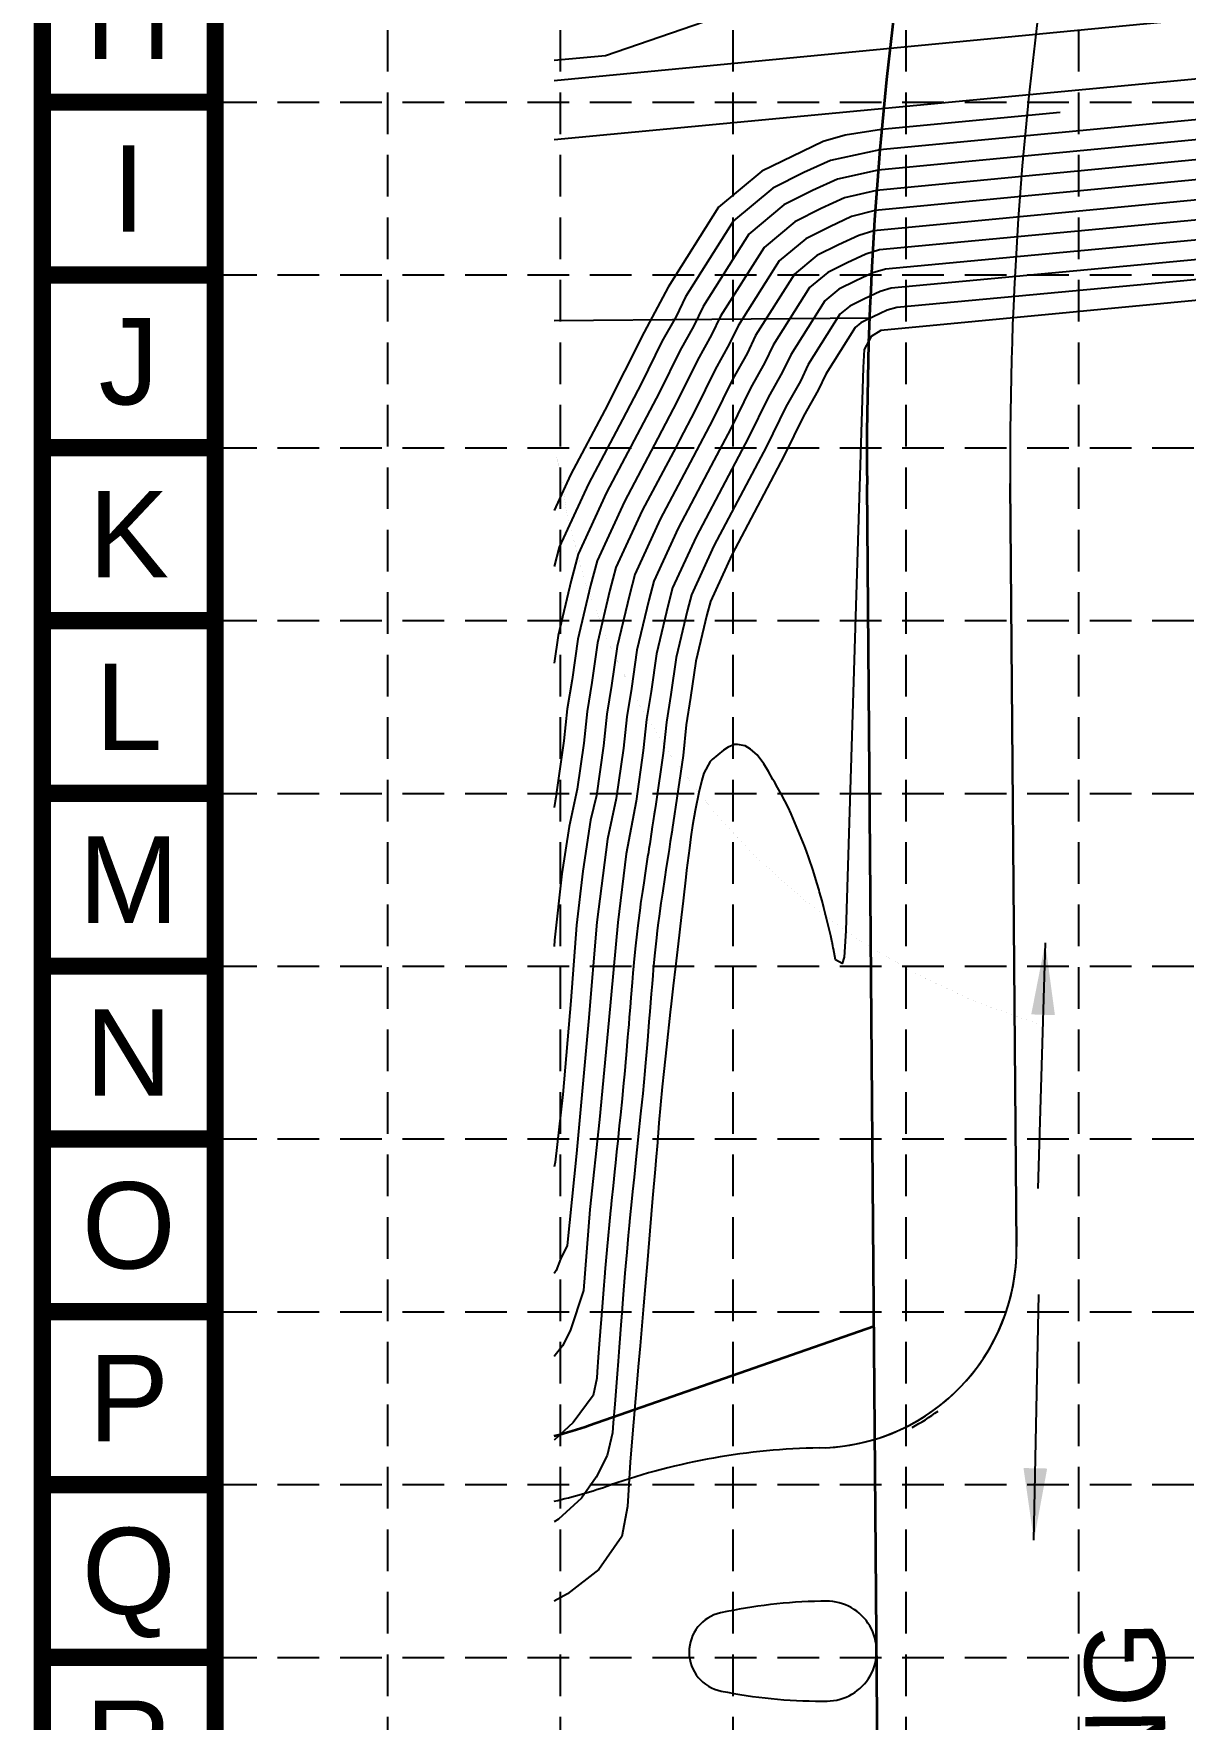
# Model space of a CAD drawing. Header units: inches. Extents: x 2387375 to 2389038, y 7083851 to 7084891.
# Drawn here: x 2387375.4 to 2387548.2, y 7084413.3 to 7084666.2 of the extents above; entities that cross this region are included whole.
import ezdxf
from ezdxf.enums import TextEntityAlignment as Align

# ---------------------------------------------------------------- set-up
doc = ezdxf.new("R2010")
doc.units = ezdxf.units.IN
doc.header["$MEASUREMENT"] = 0
doc.linetypes.add('HIDDEN', pattern=[0.375, 0.25, -0.125])
for name, color, linetype in [('add_topo$0$BNDYTXT', 5, 'Continuous'), ('add_topo$0$CURB', 4, 'Continuous'), ('add_topo$0$ROW-34', 6, 'Continuous'), ('add_topo$0$ROW-47', 7, 'Continuous'), ('BASE', 7, 'Continuous'), ('CDAR1$0$DA-FLOW', 6, 'Continuous'), ('CSTR1$0$CST-PA-EXST', 252, 'Continuous'), ('CSTR1$0$HATCH', 252, 'Continuous'), ('GRID', 254, 'HIDDEN'), ('JCTR1$0$FLOOD_REV', 7, 'Continuous'), ('JCTR1$0$TP-CT-MAJR', 251, 'Continuous'), ('JCTR1$0$TP-CT-MINR', 253, 'Continuous')]:
    doc.layers.add(name, color=color, linetype=linetype)
doc.layers.add('CRWR1$0$CRW-EX-ROW', color=22, linetype='Continuous', lineweight=35)
doc.styles.add('CDAR1$0$STANDARD', font='txt')
doc.styles.get("Standard").update_dxf_attribs({"font": 'ARIAL.TTF'})
doc.dimstyles.new('CDAR1$0$STANDARD', dxfattribs={"dimtxt": 0.18, "dimasz": 0.18, "dimexe": 0.18, "dimexo": 0.0625, "dimgap": 0.09, "dimtad": 0, "dimtih": 1, "dimtoh": 1, "dimdec": 4, "dimzin": 0, "dimdsep": 46, "dimtxsty": 'CDAR1$0$STANDARD', "dimcen": 0.09, "dimadec": 0, "dimazin": 0, "dimtfac": 1, "dimtdec": 4, "dimtofl": 0, "dimtmove": 0, "dimatfit": 3, "dimfxl": 0, "dimtolj": 1, "dimtzin": 0, "dimarcsym": 0})

msp = doc.modelspace()

# ---------------------------------------------------------------- linework, layer by layer
at = {"layer": 'add_topo$0$CURB', "color": 7, "linetype": 'Continuous'}
msp.add_line((2387522.88, 7084484.24), (2387521.94, 7084598.73), dxfattribs=at)
for centre, radius, start, end in [((2388040.42, 7084603.01), 518.5, 161.7485, 180.472), ((2387492.88, 7084483.99), 30, 270.8591, 0.472), ((2387494.83, 7084354), 100, 90.8591, 109.2098), ((2387435.61, 7084523.98), 80, 282.9146, 289.2098), ((2387479.74, 7084423.38), 6, 102.2694, 258.6728), ((2387494.83, 7084354), 77, 90.9746, 102.2694), ((2387494.83, 7084354), 77, 90.3815, 90.9746), ((2387494.38, 7084423.5), 7.5, 270.3729, 90.4708), ((2387494.38, 7084423.5), 7.5, 270.3729, 90.4708), ((2387493.69, 7084493), 77, 258.6728, 269.9678), ((2387493.69, 7084493), 77, 269.9678, 270.5511)]:
    msp.add_arc(centre, radius, start, end, dxfattribs=at)
at = {"layer": 'add_topo$0$ROW-34', "color": 7, "linetype": 'Continuous'}
msp.add_line((2387453.49, 7084623.17), (2387500.81, 7084623.56), dxfattribs=at)
msp.add_arc((2388040.42, 7084603.01), 540, 162.4992, 177.8184, dxfattribs=at)
at = {"layer": 'add_topo$0$ROW-47', "color": 7, "linetype": 'Continuous'}
for p, q in [((2387501.48, 7084472.28), (2387500.44, 7084598.56)), ((2387458.8, 7084457.41), (2387501.48, 7084472.28))]:
    msp.add_line(p, q, dxfattribs=at)
for centre, radius, start, end in [((2388040.42, 7084603.01), 540, 177.8184, 180.472), ((2387435.61, 7084523.98), 70.5, 284.6915, 289.2098)]:
    msp.add_arc(centre, radius, start, end, dxfattribs=at)
at = {"layer": 'BASE', "const_width": 2.59}
for points in [[(2387376.68, 7083852.09), (2389036.25, 7083852.09), (2389036.25, 7084889.32), (2387376.68, 7084889.32)], [(2387402.61, 7083878.02), (2389010.32, 7083878.02), (2389010.32, 7084863.39), (2387402.61, 7084863.39)]]:
    msp.add_lwpolyline(points, close=True, dxfattribs=at)
for points in [[(2387402.61, 7084655.94), (2387376.68, 7084655.94)], [(2387402.61, 7084630.01), (2387376.68, 7084630.01)], [(2387402.61, 7084604.08), (2387402.61, 7084630.01)], [(2387402.61, 7084604.08), (2387376.68, 7084604.08)], [(2387402.61, 7084578.15), (2387376.68, 7084578.15)], [(2387402.61, 7084552.22), (2387376.68, 7084552.22)], [(2387402.61, 7084526.29), (2387376.68, 7084526.29)], [(2387402.61, 7084500.36), (2387376.68, 7084500.36)], [(2387402.61, 7084474.43), (2387376.68, 7084474.43)], [(2387402.61, 7084448.5), (2387376.68, 7084448.5)], [(2387402.61, 7084422.57), (2387376.68, 7084422.57)]]:
    msp.add_lwpolyline(points, dxfattribs=at)
at = {"layer": 'CRWR1$0$CRW-EX-ROW', "color": 7}
for p, q in [((2387503.69, 7084203.57), (2387500.44, 7084598.56)), ((2387458.8, 7084457.41), (2387501.48, 7084472.28))]:
    msp.add_line(p, q, dxfattribs=at)
for centre, radius, start, end in [((2388040.42, 7084603.01), 540, 162.4992, 180.472), ((2387435.61, 7084523.98), 70.5, 284.6915, 289.2098)]:
    msp.add_arc(centre, radius, start, end, dxfattribs=at)
at = {"layer": 'CSTR1$0$CST-PA-EXST', "linetype": 'Continuous'}
msp.add_line((2387521.94, 7084598.73), (2387522.88, 7084484.24), dxfattribs=at)
for centre, radius, start, end in [((2387492.88, 7084483.99), 30, 272.4207, 0.472), ((2387479.74, 7084423.38), 6, 102.2694, 258.6728), ((2387494.83, 7084354), 77, 90.9746, 102.2694), ((2387494.38, 7084423.5), 7.5, 270.3729, 90.4708), ((2387493.69, 7084493), 77, 258.6728, 269.9678)]:
    msp.add_arc(centre, radius, start, end, dxfattribs=at)
at = {"layer": 'CSTR1$0$HATCH'}
msp.add_arc((2387493.21, 7084483.62), 30, 297.798, 306.582, dxfattribs=at)
at = {"layer": 'GRID', "color": 252, "linetype": 'HIDDEN', "ltscale": 25}
for p, q in [((2387428.45, 7084863.64), (2387428.45, 7083955.7)), ((2387454.38, 7084863.64), (2387454.38, 7083955.7)), ((2387480.31, 7084863.64), (2387480.31, 7083955.7)), ((2387506.24, 7084863.64), (2387506.24, 7083955.7)), ((2387532.17, 7084863.64), (2387532.17, 7083955.7)), ((2387402.61, 7084655.94), (2389010.32, 7084655.94)), ((2387402.61, 7084630.01), (2389010.32, 7084630.01)), ((2387402.61, 7084604.08), (2389010.32, 7084604.08)), ((2387402.61, 7084578.15), (2389010.32, 7084578.15)), ((2387402.61, 7084552.22), (2389010.32, 7084552.22)), ((2387402.61, 7084526.29), (2389010.32, 7084526.29)), ((2387402.61, 7084500.36), (2389010.32, 7084500.36)), ((2387402.61, 7084474.43), (2389010.32, 7084474.43)), ((2387402.61, 7084448.5), (2389010.32, 7084448.5)), ((2387402.61, 7084422.57), (2389010.32, 7084422.57))]:
    msp.add_line(p, q, dxfattribs=at)
at = {"layer": 'JCTR1$0$FLOOD_REV', "const_width": 0.00375}
msp.add_lwpolyline([(2387453.49, 7084604.13, -0.045876), (2387455.34, 7084594.27)], format="xyb", dxfattribs=at)
at = {"layer": 'JCTR1$0$FLOOD_REV', "const_width": 0.00375, "flags": 128}
msp.add_lwpolyline([(2387455.34, 7084594.27, 0.299159), (2387535.64, 7084515.25)], format="xyb", dxfattribs=at)
at = {"layer": 'JCTR1$0$TP-CT-MAJR', "color": 35}
for points, elevation in [([(2387453.49, 7084706.37), (2387456.97, 7084706.71), (2387529.17, 7084696.54), (2387530.06, 7084686.58), (2387461.17, 7084662.91), (2387453.49, 7084662.17)], 595), ([(2387529.41, 7084654.37), (2387502.63, 7084651.81), (2387497.15, 7084651), (2387493.87, 7084650.01), (2387484.67, 7084645.57), (2387478.13, 7084640.16), (2387470.57, 7084628.19), (2387467.01, 7084621.4), (2387461.09, 7084609.7), (2387455.95, 7084600.01), (2387453.49, 7084594.66)], 600), ([(2387551.62, 7084641.43), (2387501.47, 7084636.63), (2387499.2, 7084635.95), (2387496.17, 7084634.55), (2387492.91, 7084632.92), (2387489.54, 7084630.12), (2387483.72, 7084620.92), (2387482.44, 7084618.24), (2387480.29, 7084614.42), (2387477.31, 7084608.34), (2387474.36, 7084602.7), (2387469.4, 7084593.35), (2387465.59, 7084585.08), (2387464.77, 7084581.96), (2387462.93, 7084574.26), (2387462.11, 7084568.41), (2387461.39, 7084564.11), (2387460.91, 7084559.36), (2387459.83, 7084551.88), (2387458.95, 7084548.2), (2387457.77, 7084540.54), (2387456.82, 7084532.45), (2387455.97, 7084521.06), (2387454.8, 7084507.01), (2387453.64, 7084496.86), (2387453.49, 7084496.19)], 605), ([(2387575.41, 7084628.64), (2387502.5, 7084621.66), (2387501.04, 7084620.76), (2387500.01, 7084618.83), (2387499.88, 7084616.13), (2387497.24, 7084531.61), (2387496.99, 7084527.66), (2387496.73, 7084526.68), (2387495.69, 7084527.22), (2387495.39, 7084528.89), (2387495.36, 7084529.06), (2387495.31, 7084529.34), (2387495.24, 7084529.67), (2387495.21, 7084529.83), (2387494.99, 7084530.82), (2387494.6, 7084532.44), (2387494.37, 7084533.42), (2387494.16, 7084534.25), (2387493.96, 7084535.03), (2387493.68, 7084536.1), (2387493.31, 7084537.41), (2387493.23, 7084537.71), (2387492.92, 7084538.78), (2387492.34, 7084540.66), (2387491.71, 7084542.55), (2387491.36, 7084543.55), (2387491.06, 7084544.36), (2387489.06, 7084549.15), (2387488.58, 7084550.15), (2387487.6, 7084552.05), (2387487.02, 7084553.11), (2387486.59, 7084553.85), (2387486.32, 7084554.32), (2387485.64, 7084555.5), (2387484.97, 7084556.63), (2387483.96, 7084557.99), (2387482.97, 7084558.87), (2387482.14, 7084559.33), (2387480.98, 7084559.57), (2387480.53, 7084559.53), (2387479.61, 7084559.16), (2387478.91, 7084558.71), (2387477.21, 7084557.28), (2387476.9, 7084556.99), (2387475.94, 7084555.26), (2387475.65, 7084554.19), (2387475.21, 7084552.36), (2387474.65, 7084549.63), (2387474.26, 7084547.4), (2387474.01, 7084545.7), (2387473.78, 7084544), (2387473.37, 7084540.67), (2387473.25, 7084539.64), (2387472.85, 7084536.08), (2387472.56, 7084533.59), (2387472.1, 7084529.65), (2387471.9, 7084527.93), (2387471.7, 7084526.24), (2387471.36, 7084523.35), (2387471.04, 7084520.65), (2387470.9, 7084519.4), (2387470.32, 7084514.19), (2387469.93, 7084510.47), (2387469.7, 7084508.16), (2387469.21, 7084502.78), (2387468.97, 7084499.85), (2387468.73, 7084497.11), (2387468.62, 7084495.84), (2387468.25, 7084491.48), (2387467.83, 7084486.55), (2387467.47, 7084482.21), (2387467.13, 7084478.23), (2387466.88, 7084475.3), (2387466.37, 7084469.3), (2387466.1, 7084466.18), (2387465.89, 7084463.7), (2387465.7, 7084461.41), (2387465.4, 7084457.87), (2387465.04, 7084453.7), (2387464.89, 7084451.85), (2387464.5, 7084445.2), (2387463.64, 7084440.68), (2387460.2, 7084435.74), (2387455.47, 7084432.08), (2387453.49, 7084430.99)], 610)]:
    msp.add_lwpolyline(points, dxfattribs=dict(at, elevation=elevation))
at = {"layer": 'JCTR1$0$TP-CT-MINR', "color": 35}
for p, q in [((2387585.6, 7084671.81, 596), (2387453.49, 7084659.16, 596)), ((2387586.45, 7084662.85, 599), (2387453.49, 7084650.26, 599)), ((2387580.37, 7084656.24, 601), (2387502.36, 7084648.77, 601)), ((2387580.05, 7084653.2, 602), (2387502.11, 7084645.73, 602)), ((2387579.87, 7084650.17, 603), (2387501.88, 7084642.7, 603)), ((2387494.94, 7084647.2, 601), (2387490.97, 7084645.37, 601)), ((2387502.36, 7084648.77, 601), (2387494.94, 7084647.2, 601)), ((2387579.96, 7084647.16, 604), (2387501.67, 7084639.66, 604)), ((2387490.97, 7084645.37, 601), (2387486.32, 7084643.04, 601)), ((2387496, 7084644.38, 602), (2387492.27, 7084642.66, 602)), ((2387502.11, 7084645.73, 602), (2387496, 7084644.38, 602)), ((2387486.32, 7084643.04, 601), (2387480.41, 7084638.15, 601)), ((2387492.27, 7084642.66, 602), (2387487.96, 7084640.51, 602)), ((2387501.88, 7084642.7, 603), (2387497.07, 7084641.57, 603)), ((2387487.96, 7084640.51, 602), (2387482.69, 7084636.14, 602)), ((2387493.57, 7084639.96, 603), (2387489.61, 7084637.98, 603)), ((2387497.07, 7084641.57, 603), (2387493.57, 7084639.96, 603)), ((2387501.67, 7084639.66, 604), (2387498.13, 7084638.76, 604)), ((2387578.82, 7084641.02, 606), (2387502.33, 7084633.76, 606)), ((2387480.41, 7084638.15, 601), (2387473.2, 7084626.73, 601)), ((2387489.61, 7084637.98, 603), (2387484.98, 7084634.14, 603)), ((2387494.87, 7084637.25, 604), (2387491.26, 7084635.45, 604)), ((2387498.13, 7084638.76, 604), (2387494.87, 7084637.25, 604)), ((2387578.44, 7084637.91, 607), (2387503.19, 7084630.88, 607)), ((2387482.69, 7084636.14, 602), (2387475.83, 7084625.28, 602)), ((2387484.98, 7084634.14, 603), (2387478.46, 7084623.83, 603)), ((2387491.26, 7084635.45, 604), (2387487.26, 7084632.13, 604)), ((2387577.78, 7084634.9, 608), (2387504.06, 7084628.01, 608)), ((2387487.26, 7084632.13, 604), (2387481.09, 7084622.37, 604)), ((2387497.47, 7084631.85, 606), (2387494.56, 7084630.39, 606)), ((2387500.26, 7084633.14, 606), (2387497.47, 7084631.85, 606)), ((2387502.33, 7084633.76, 606), (2387500.26, 7084633.14, 606)), ((2387577.33, 7084631.84, 609), (2387504.92, 7084625.14, 609)), ((2387494.56, 7084630.39, 606), (2387491.82, 7084628.12, 606)), ((2387498.77, 7084629.14, 607), (2387496.21, 7084627.86, 607)), ((2387501.33, 7084630.32, 607), (2387498.77, 7084629.14, 607)), ((2387503.19, 7084630.88, 607), (2387501.33, 7084630.32, 607)), ((2387473.2, 7084626.73, 601), (2387471.78, 7084623.77, 601)), ((2387491.82, 7084628.12, 606), (2387486.35, 7084619.47, 606)), ((2387496.21, 7084627.86, 607), (2387494.1, 7084626.11, 607)), ((2387502.4, 7084627.51, 608), (2387500.07, 7084626.44, 608)), ((2387504.06, 7084628.01, 608), (2387502.4, 7084627.51, 608)), ((2387475.83, 7084625.28, 602), (2387474.44, 7084622.39, 602)), ((2387494.1, 7084626.11, 607), (2387488.98, 7084618.01, 607)), ((2387496.38, 7084624.1, 608), (2387491.61, 7084616.56, 608)), ((2387497.86, 7084625.33, 608), (2387496.38, 7084624.1, 608)), ((2387500.07, 7084626.44, 608), (2387497.86, 7084625.33, 608)), ((2387503.46, 7084624.7, 609), (2387501.37, 7084623.73, 609)), ((2387504.92, 7084625.14, 609), (2387503.46, 7084624.7, 609)), ((2387471.78, 7084623.77, 601), (2387469.66, 7084620, 601)), ((2387474.44, 7084622.39, 602), (2387472.32, 7084618.61, 602)), ((2387478.46, 7084623.83, 603), (2387477.11, 7084621.01, 603)), ((2387481.09, 7084622.37, 604), (2387479.77, 7084619.62, 604)), ((2387498.66, 7084622.1, 609), (2387494.24, 7084615.11, 609)), ((2387499.51, 7084622.8, 609), (2387498.66, 7084622.1, 609)), ((2387501.37, 7084623.73, 609), (2387499.51, 7084622.8, 609)), ((2387469.66, 7084620, 601), (2387466.61, 7084613.77, 601)), ((2387477.11, 7084621.01, 603), (2387474.98, 7084617.21, 603)), ((2387479.77, 7084619.62, 604), (2387477.64, 7084615.82, 604)), ((2387486.35, 7084619.47, 606), (2387485.1, 7084616.86, 606)), ((2387472.32, 7084618.61, 602), (2387469.29, 7084612.41, 602)), ((2387474.98, 7084617.21, 603), (2387471.96, 7084611.05, 603)), ((2387485.1, 7084616.86, 606), (2387482.95, 7084613.03, 606)), ((2387488.98, 7084618.01, 607), (2387487.76, 7084615.48, 607)), ((2387491.61, 7084616.56, 608), (2387490.43, 7084614.09, 608)), ((2387477.64, 7084615.82, 604), (2387474.64, 7084609.7, 604)), ((2387487.76, 7084615.48, 607), (2387485.61, 7084611.63, 607)), ((2387490.43, 7084614.09, 608), (2387488.27, 7084610.24, 608)), ((2387494.24, 7084615.11, 609), (2387493.09, 7084612.71, 609)), ((2387466.61, 7084613.77, 601), (2387463.74, 7084608.3, 601)), ((2387469.29, 7084612.41, 602), (2387466.4, 7084606.9, 602)), ((2387482.95, 7084613.03, 606), (2387479.99, 7084606.98, 606)), ((2387485.61, 7084611.63, 607), (2387482.67, 7084605.63, 607)), ((2387493.09, 7084612.71, 609), (2387490.92, 7084608.84, 609)), ((2387471.96, 7084611.05, 603), (2387469.05, 7084605.5, 603)), ((2387474.64, 7084609.7, 604), (2387472.29, 7084605.23, 604)), ((2387488.27, 7084610.24, 608), (2387485.34, 7084604.27, 608)), ((2387490.92, 7084608.84, 609), (2387488.02, 7084602.91, 609)), ((2387463.74, 7084608.3, 601), (2387458.64, 7084598.68, 601)), ((2387466.4, 7084606.9, 602), (2387461.33, 7084597.34, 602)), ((2387479.99, 7084606.98, 606), (2387477.01, 7084601.3, 606)), ((2387469.05, 7084605.5, 603), (2387464.02, 7084596.01, 603)), ((2387471.77, 7084604.23, 604), (2387466.71, 7084594.68, 604)), ((2387472.29, 7084605.23, 604), (2387471.77, 7084604.23, 604)), ((2387482.67, 7084605.63, 607), (2387479.66, 7084599.9, 607)), ((2387485.34, 7084604.27, 608), (2387482.32, 7084598.5, 608)), ((2387477.01, 7084601.3, 606), (2387472.09, 7084592.02, 606)), ((2387488.02, 7084602.91, 609), (2387484.97, 7084597.1, 609)), ((2387458.64, 7084598.68, 601), (2387454.25, 7084589.15, 601)), ((2387479.66, 7084599.9, 607), (2387474.78, 7084590.69, 607)), ((2387461.33, 7084597.34, 602), (2387457.09, 7084588.13, 602)), ((2387482.32, 7084598.5, 608), (2387477.47, 7084589.36, 608)), ((2387484.97, 7084597.1, 609), (2387480.16, 7084588.03, 609)), ((2387464.02, 7084596.01, 603), (2387459.92, 7084587.11, 603)), ((2387466.71, 7084594.68, 604), (2387462.76, 7084586.09, 604)), ((2387472.09, 7084592.02, 606), (2387468.42, 7084584.06, 606)), ((2387454.25, 7084589.15, 601), (2387453.49, 7084586.25, 601)), ((2387474.78, 7084590.69, 607), (2387471.26, 7084583.04, 607)), ((2387477.47, 7084589.36, 608), (2387474.09, 7084582.02, 608)), ((2387457.09, 7084588.13, 602), (2387456.04, 7084584.16, 602)), ((2387459.92, 7084587.11, 603), (2387458.95, 7084583.42, 603)), ((2387462.76, 7084586.09, 604), (2387461.86, 7084582.69, 604)), ((2387480.16, 7084588.03, 609), (2387476.93, 7084581, 609)), ((2387456.04, 7084584.16, 602), (2387454.07, 7084575.93, 602)), ((2387468.42, 7084584.06, 606), (2387467.68, 7084581.23, 606)), ((2387458.95, 7084583.42, 603), (2387457.03, 7084575.38, 603)), ((2387461.86, 7084582.69, 604), (2387459.98, 7084574.82, 604)), ((2387467.68, 7084581.23, 606), (2387465.88, 7084573.7, 606)), ((2387471.26, 7084583.04, 607), (2387470.59, 7084580.5, 607)), ((2387474.09, 7084582.02, 608), (2387473.49, 7084579.77, 608)), ((2387476.93, 7084581, 609), (2387476.4, 7084579.03, 609)), ((2387470.59, 7084580.5, 607), (2387468.83, 7084573.15, 607)), ((2387473.49, 7084579.77, 608), (2387471.78, 7084572.59, 608)), ((2387476.4, 7084579.03, 609), (2387474.73, 7084572.03, 609)), ((2387454.07, 7084575.93, 602), (2387453.49, 7084571.73, 602)), ((2387457.03, 7084575.38, 603), (2387456.18, 7084569.31, 603)), ((2387459.98, 7084574.82, 604), (2387459.14, 7084568.86, 604)), ((2387465.88, 7084573.7, 606), (2387465.08, 7084567.95, 606)), ((2387468.83, 7084573.15, 607), (2387468.04, 7084567.5, 607)), ((2387471.78, 7084572.59, 608), (2387471.01, 7084567.04, 608)), ((2387474.73, 7084572.03, 609), (2387473.97, 7084566.59, 609)), ((2387456.18, 7084569.31, 603), (2387455.44, 7084564.91, 603)), ((2387459.14, 7084568.86, 604), (2387458.42, 7084564.51, 604)), ((2387465.08, 7084567.95, 606), (2387464.37, 7084563.71, 606)), ((2387468.04, 7084567.5, 607), (2387467.34, 7084563.31, 607)), ((2387471.01, 7084567.04, 608), (2387470.32, 7084562.91, 608)), ((2387473.97, 7084566.59, 609), (2387473.29, 7084562.51, 609)), ((2387455.44, 7084564.91, 603), (2387454.95, 7084560.09, 603)), ((2387458.42, 7084564.51, 604), (2387457.93, 7084559.73, 604)), ((2387464.37, 7084563.71, 606), (2387463.89, 7084558.99, 606)), ((2387467.34, 7084563.31, 607), (2387466.86, 7084558.63, 607)), ((2387470.32, 7084562.91, 608), (2387469.84, 7084558.26, 608)), ((2387473.29, 7084562.51, 609), (2387472.82, 7084557.89, 609)), ((2387454.95, 7084560.09, 603), (2387453.9, 7084552.76, 603)), ((2387457.93, 7084559.73, 604), (2387456.94, 7084552.84, 604)), ((2387463.89, 7084558.99, 606), (2387462.8, 7084551.46, 606)), ((2387466.86, 7084558.63, 607), (2387465.77, 7084551.03, 607)), ((2387469.84, 7084558.26, 608), (2387468.74, 7084550.6, 608)), ((2387472.82, 7084557.89, 609), (2387471.71, 7084550.17, 609)), ((2387453.63, 7084551.05, 603), (2387453.49, 7084550.11, 603)), ((2387453.72, 7084551.6, 603), (2387453.63, 7084551.05, 603)), ((2387453.9, 7084552.76, 603), (2387453.72, 7084551.6, 603)), ((2387456.94, 7084552.84, 604), (2387455.72, 7084547.25, 604)), ((2387462.8, 7084551.46, 606), (2387461.5, 7084545.33, 606)), ((2387465.77, 7084551.03, 607), (2387464.29, 7084543.15, 607)), ((2387468.74, 7084550.6, 608), (2387468.59, 7084549.64, 608)), ((2387468.35, 7084548.07, 608), (2387468.21, 7084547.21, 608)), ((2387468.5, 7084549.09, 608), (2387468.35, 7084548.07, 608)), ((2387468.59, 7084549.64, 608), (2387468.5, 7084549.09, 608)), ((2387471.49, 7084548.77, 609), (2387471.24, 7084547.14, 609)), ((2387471.55, 7084549.16, 609), (2387471.49, 7084548.77, 609)), ((2387471.71, 7084550.17, 609), (2387471.55, 7084549.16, 609)), ((2387455.72, 7084547.25, 604), (2387454.64, 7084540.12, 604)), ((2387468.09, 7084546.42, 608), (2387467.82, 7084544.66, 608)), ((2387468.21, 7084547.21, 608), (2387468.09, 7084546.42, 608)), ((2387471.12, 7084546.38, 609), (2387470.91, 7084544.98, 609)), ((2387471.24, 7084547.14, 609), (2387471.12, 7084546.38, 609)), ((2387461.5, 7084545.33, 606), (2387459.9, 7084532.88, 606)), ((2387464.29, 7084543.15, 607), (2387463.05, 7084532.82, 607)), ((2387467.62, 7084543.33, 608), (2387467.51, 7084542.67, 608)), ((2387467.7, 7084543.89, 608), (2387467.62, 7084543.33, 608)), ((2387467.82, 7084544.66, 608), (2387467.7, 7084543.89, 608)), ((2387470.63, 7084543.17, 609), (2387470.26, 7084540.76, 609)), ((2387470.73, 7084543.81, 609), (2387470.63, 7084543.17, 609)), ((2387470.91, 7084544.98, 609), (2387470.73, 7084543.81, 609)), ((2387467.51, 7084542.67, 608), (2387467.14, 7084540.23, 608)), ((2387470.26, 7084540.76, 609), (2387470.08, 7084539.63, 609)), ((2387454.64, 7084540.12, 604), (2387453.55, 7084530.19, 604)), ((2387466.92, 7084538.81, 608), (2387466.72, 7084537.47, 608)), ((2387467.14, 7084540.23, 608), (2387466.92, 7084538.81, 608)), ((2387470.08, 7084539.63, 609), (2387469.72, 7084537.25, 609)), ((2387466.46, 7084535.69, 608), (2387466.37, 7084535.04, 608)), ((2387466.72, 7084537.47, 608), (2387466.46, 7084535.69, 608)), ((2387469.49, 7084535.75, 609), (2387469.23, 7084533.81, 609)), ((2387469.72, 7084537.25, 609), (2387469.49, 7084535.75, 609)), ((2387459.9, 7084532.88, 606), (2387458.63, 7084517.97, 606)), ((2387466.37, 7084535.04, 608), (2387466.03, 7084532.41, 608)), ((2387469.23, 7084533.81, 609), (2387469.1, 7084532.8, 609)), ((2387463.05, 7084532.82, 607), (2387461.71, 7084518.17, 607)), ((2387465.88, 7084531.1, 608), (2387465.69, 7084529.33, 608)), ((2387466.03, 7084532.41, 608), (2387465.88, 7084531.1, 608)), ((2387468.84, 7084530.52, 609), (2387468.56, 7084527.84, 609)), ((2387468.96, 7084531.64, 609), (2387468.84, 7084530.52, 609)), ((2387469.1, 7084532.8, 609), (2387468.96, 7084531.64, 609)), ((2387453.55, 7084530.19, 604), (2387453.49, 7084529.24, 604)), ((2387465.55, 7084527.88, 608), (2387465.3, 7084525.25, 608)), ((2387465.69, 7084529.33, 608), (2387465.55, 7084527.88, 608)), ((2387468.56, 7084527.84, 609), (2387468.36, 7084525.81, 609)), ((2387468.36, 7084525.81, 609), (2387468.28, 7084524.9, 609)), ((2387465.18, 7084523.81, 608), (2387464.99, 7084521.6, 608)), ((2387465.3, 7084525.25, 608), (2387465.18, 7084523.81, 608)), ((2387468.17, 7084523.63, 609), (2387468.04, 7084522.12, 609)), ((2387468.28, 7084524.9, 609), (2387468.17, 7084523.63, 609)), ((2387464.99, 7084521.6, 608), (2387464.87, 7084520.06, 608)), ((2387468.04, 7084522.12, 609), (2387467.83, 7084519.49, 609)), ((2387458.63, 7084517.97, 606), (2387456.82, 7084498.18, 606)), ((2387461.71, 7084518.17, 607), (2387460.27, 7084503.3, 607)), ((2387464.75, 7084518.62, 608), (2387464.67, 7084517.52, 608)), ((2387464.87, 7084520.06, 608), (2387464.75, 7084518.62, 608)), ((2387467.71, 7084517.93, 609), (2387467.54, 7084515.78, 609)), ((2387467.83, 7084519.49, 609), (2387467.71, 7084517.93, 609)), ((2387464.51, 7084515.62, 608), (2387464.3, 7084512.98, 608)), ((2387464.59, 7084516.62, 608), (2387464.51, 7084515.62, 608)), ((2387464.67, 7084517.52, 608), (2387464.59, 7084516.62, 608)), ((2387467.54, 7084515.78, 609), (2387467.43, 7084514.51, 609)), ((2387464.3, 7084512.98, 608), (2387464.2, 7084511.88, 608)), ((2387467.43, 7084514.51, 609), (2387467.15, 7084511.23, 609)), ((2387464.08, 7084510.56, 608), (2387463.86, 7084508.23, 608)), ((2387464.2, 7084511.88, 608), (2387464.08, 7084510.56, 608)), ((2387467.1, 7084510.6, 609), (2387466.77, 7084507.18, 609)), ((2387467.15, 7084511.23, 609), (2387467.1, 7084510.6, 609)), ((2387463.86, 7084508.23, 608), (2387463.68, 7084506.37, 608)), ((2387463.68, 7084506.37, 608), (2387463.43, 7084503.97, 608)), ((2387466.64, 7084505.9, 609), (2387466.46, 7084504.13, 609)), ((2387466.77, 7084507.18, 609), (2387466.64, 7084505.9, 609)), ((2387460.27, 7084503.3, 607), (2387458.82, 7084489.78, 607)), ((2387463.43, 7084503.97, 608), (2387463.26, 7084502.32, 608)), ((2387466.46, 7084504.13, 609), (2387466.11, 7084500.71, 609)), ((2387463.03, 7084500.1, 608), (2387462.85, 7084498.41, 608)), ((2387463.26, 7084502.32, 608), (2387463.03, 7084500.1, 608)), ((2387466.11, 7084500.71, 609), (2387466, 7084499.68, 609)), ((2387456.82, 7084498.18, 606), (2387455.42, 7084484.37, 606)), ((2387462.85, 7084498.41, 608), (2387462.68, 7084496.75, 608)), ((2387465.8, 7084497.78, 609), (2387465.48, 7084494.62, 609)), ((2387466, 7084499.68, 609), (2387465.8, 7084497.78, 609)), ((2387462.54, 7084495.43, 608), (2387462.33, 7084493.34, 608)), ((2387462.68, 7084496.75, 608), (2387462.54, 7084495.43, 608)), ((2387462.33, 7084493.34, 608), (2387462.1, 7084491.13, 608)), ((2387465.25, 7084492.47, 609), (2387465.1, 7084490.94, 609)), ((2387465.48, 7084494.62, 609), (2387465.25, 7084492.47, 609)), ((2387461.99, 7084489.99, 608), (2387461.95, 7084489.64, 608)), ((2387462.1, 7084491.13, 608), (2387461.99, 7084489.99, 608)), ((2387465.1, 7084490.94, 609), (2387464.86, 7084488.52, 609)), ((2387458.82, 7084489.78, 607), (2387457.87, 7084477.6, 607)), ((2387461.95, 7084489.64, 608), (2387461.39, 7084483.72, 608)), ((2387464.75, 7084487.38, 609), (2387464.6, 7084485.87, 609)), ((2387464.86, 7084488.52, 609), (2387464.75, 7084487.38, 609)), ((2387464.6, 7084485.87, 609), (2387464.37, 7084483.36, 609)), ((2387454.46, 7084482.31, 606), (2387453.8, 7084480.64, 606)), ((2387455.42, 7084484.37, 606), (2387454.46, 7084482.31, 606)), ((2387461.39, 7084483.72, 608), (2387461.15, 7084480.96, 608)), ((2387464.37, 7084483.36, 609), (2387464.1, 7084480.2, 609)), ((2387453.8, 7084480.64, 606), (2387453.49, 7084480.17, 606)), ((2387461.15, 7084480.96, 608), (2387461.04, 7084479.63, 608)), ((2387464.1, 7084480.2, 609), (2387463.79, 7084476.38, 609)), ((2387457.87, 7084477.6, 607), (2387455.89, 7084471.57, 607)), ((2387460.94, 7084478.42, 608), (2387460.59, 7084473.88, 608)), ((2387461.04, 7084479.63, 608), (2387460.94, 7084478.42, 608)), ((2387463.79, 7084476.38, 609), (2387463.63, 7084474.22, 609)), ((2387460.59, 7084473.88, 608), (2387460.46, 7084472.13, 608)), ((2387463.54, 7084473.07, 609), (2387463.24, 7084469.13, 609)), ((2387463.63, 7084474.22, 609), (2387463.54, 7084473.07, 609)), ((2387455.89, 7084471.57, 607), (2387454.72, 7084469.31, 607)), ((2387460.46, 7084472.13, 608), (2387460.26, 7084469.58, 608)), ((2387454.72, 7084469.31, 607), (2387453.49, 7084467.73, 607)), ((2387460.11, 7084467.6, 608), (2387459.94, 7084465.41, 608)), ((2387460.26, 7084469.58, 608), (2387460.11, 7084467.6, 608)), ((2387463.24, 7084469.13, 609), (2387463.07, 7084467, 609)), ((2387459.94, 7084465.41, 608), (2387459.87, 7084464.44, 608)), ((2387462.93, 7084465.1, 609), (2387462.88, 7084464.47, 609)), ((2387463.07, 7084467, 609), (2387462.93, 7084465.1, 609)), ((2387459.87, 7084464.44, 608), (2387459.32, 7084461.84, 608)), ((2387462.88, 7084464.47, 609), (2387462.58, 7084460.55, 609)), ((2387459.32, 7084461.84, 608), (2387456.33, 7084457.8, 608)), ((2387462.58, 7084460.55, 609), (2387462.36, 7084457.75, 609)), ((2387456.33, 7084457.8, 608), (2387453.49, 7084455.16, 608)), ((2387462.36, 7084457.75, 609), (2387462.25, 7084456.26, 609)), ((2387462.25, 7084456.26, 609), (2387461.46, 7084452.88, 609)), ((2387461.46, 7084452.88, 609), (2387459.77, 7084449.62, 609)), ((2387459.77, 7084449.62, 609), (2387457.59, 7084446.47, 609)), ((2387457.59, 7084446.47, 609), (2387454.13, 7084443.29, 609)), ((2387454.13, 7084443.29, 609), (2387453.49, 7084442.92, 609))]:
    msp.add_line(p, q, dxfattribs=at)

# ---------------------------------------------------------------- texts
at = {"layer": 'add_topo$0$BNDYTXT', "color": 7}
msp.add_text('BRANCH CROSSING', height=12, rotation=90.3903, dxfattribs=at).set_placement((2387546.2, 7084263.28))
at = {"layer": 'BASE'}
for s, p in [('H', (2387389.64, 7084668.91)), ('I', (2387389.64, 7084642.98)), ('J', (2387389.64, 7084617.05)), ('K', (2387389.64, 7084591.12)), ('L', (2387389.64, 7084565.19)), ('M', (2387389.64, 7084539.26)), ('N', (2387389.64, 7084513.33)), ('O', (2387389.64, 7084487.39)), ('P', (2387389.64, 7084461.46)), ('Q', (2387389.64, 7084435.53)), ('R', (2387389.64, 7084409.6))]:
    msp.add_text(s, height=12.97, dxfattribs=at).set_placement(p, align=Align.MIDDLE_CENTER)

# ---------------------------------------------------------------- leaders
at = {"layer": 'CDAR1$0$DA-FLOW', "color": 7}
for points in [[(2387527.18, 7084529.79), (2387526.08, 7084492.92)], [(2387527.18, 7084529.79), (2387526.08, 7084492.92)], [(2387527.18, 7084529.79), (2387526.08, 7084492.92)], [(2387525.48, 7084440.14), (2387526.22, 7084477.01)], [(2387525.48, 7084440.14), (2387526.22, 7084477.01)], [(2387525.48, 7084440.14), (2387526.22, 7084477.01)]]:
    msp.add_leader(points, dimstyle='CDAR1$0$STANDARD', override={"dimscale": 60, "dimgap": 0.09, "dimtad": 0, "dimpost": "'"}, dxfattribs=at)

doc.saveas('drawing.dxf')
